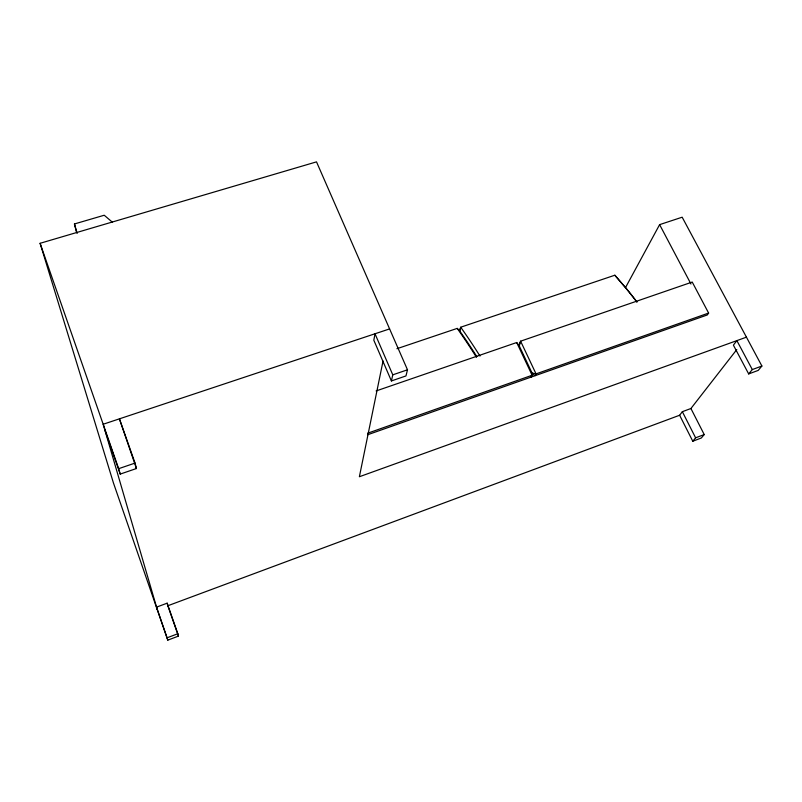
<?xml version="1.0" encoding="UTF-8"?>
<svg xmlns="http://www.w3.org/2000/svg" width="802" height="802" viewBox="0 0 802 802"><rect width="100%" height="100%" fill="white"/><g stroke="black" fill="none" stroke-linecap="round" stroke-linejoin="round"><path stroke-width="1.2" d="M518.693 345.712L520.598 341.181L692.226 282.053L708.617 313.061L536.047 373.882L532.047 373.04L531.305 377.04L532.047 373.04L519.305 345.993L516.699 342.524L376.128 390.945M383.045 360.99L359.376 476.739L746.441 337.171M391.406 380.94L392.779 374.835L375.005 333.772L373.822 340.228L391.406 380.94L405.962 375.938L407.496 369.802L316.509 161.864L40.1 243.297L113.463 483.005L167.819 640.136L178.425 636.116L177.823 633.74L167.157 603.174L156.54 607.124L167.819 640.136M476.829 356.619A343.717 79.468 68.9 0 0 462.142 334.434L459.747 331.025L460.699 327.216L614.833 275.216L625.771 287.928A328.168 108.591 67.8 0 1 636.898 301.943M519.305 345.993L520.598 341.181L536.047 373.882L535.205 375.657L531.806 373.552M459.566 330.785L460.699 327.216A346.263 80.491 68.8 0 1 479.997 356.068M625.49 287.637L659.615 224.64L682.171 217.202L761.9 366.033L758.221 370.404L748.677 373.922L733.399 345.141L736.878 340.619L752.296 369.572L748.677 373.922M708.617 313.061L707.304 314.955L367.687 434.744M178.425 636.116L167.829 605.751L679.625 415.246L682.352 411.687L690.923 408.509L736.787 349.572M679.625 415.246L692.778 441.23L695.615 437.822L704.216 434.564L690.923 408.509M704.216 434.564L701.339 437.982L692.778 441.23M167.147 637.78L177.823 633.74M752.296 369.572L761.9 366.033M367.677 433.21L532.127 375.256L516.699 342.524M120.22 474.092L118.666 468.679L135.057 463.075L119.418 418.834L136.43 468.528L120.22 474.092L104.882 430.072M392.779 374.835L407.496 369.802M396.91 348.73L457.21 328.389L459.747 331.025M389.602 328.91L103.177 424.248L157.282 609.67M76.571 232.41L74.446 223.958L104.24 215.237L112.43 222.264M614.833 275.216L625.771 287.968A336.479 110.806 67.8 0 1 636.888 301.993M659.615 224.64L690.973 284.028M682.352 411.687L695.615 437.822M40.1 243.297L118.666 468.679M74.446 223.958L77.152 233.422M167.157 603.174L167.829 605.751M135.057 463.075L136.43 468.528M457.21 328.389A346.484 79.779 68.9 0 1 476.458 357.291"/></g></svg>
